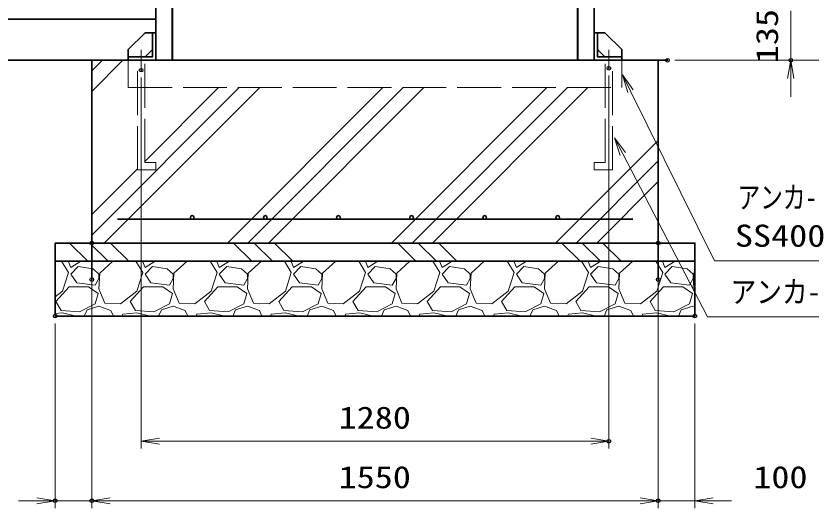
# Model space of a CAD drawing. Units: millimetres at full size, sheet at 1:20. Extents: x -5940 to 5940, y -4200 to 4200.
# Drawn here: x 1668 to 3843, y -2329 to -983 of the extents above; entities that cross this region are included whole.
import ezdxf
from ezdxf.enums import TextEntityAlignment as Align

# ---------------------------------------------------------------- set-up
doc = ezdxf.new("R2010")
doc.units = ezdxf.units.MM
doc.header["$LTSCALE"] = 20
doc.header["$PDMODE"] = 32
doc.header["$PDSIZE"] = 10
doc.linetypes.add('DASHED', pattern=[7.5, 6, -1.5])
doc.linetypes.add('USER1', pattern=[18, 12, -1.5, 3, -1.5])
for name, color, linetype, lineweight in [('0-1_軸線', 200, 'USER1', 15), ('0-2_寸法線', 4, 'Continuous', 18), ('0-3_0', 7, 'Continuous', 18), ('0-5_外形線', 7, 'Continuous', 35), ('0-6_隠れ線', 140, 'DASHED', 18), ('0-7_細線', 2, 'Continuous', 35), ('0-C_ハッチング', 253, 'Continuous', 13)]:
    doc.layers.add(name, color=color, linetype=linetype, lineweight=lineweight)
doc.layers.add('0-4_Defpoints', color=7, linetype='Continuous')
doc.styles.add('ＭＳ ゴシック', font='')
doc.styles.get('ＭＳ ゴシック').set_extended_font_data('MS Gothic')

# ---------------------------------------------------------------- blocks, each defined once
blk = doc.blocks.new('_Open')
at = {"layer": '0-3_0'}
blk.add_line((-20, 3.333), (0, 0), dxfattribs=at)
blk.add_lwpolyline([(-20, -3.333), (0, 0), (-20, 0)], dxfattribs=at)
blk = doc.blocks.new('S15')
at = {"layer": '0-2_寸法線'}
for points in [[(8969667.3, 2414884.8), (8959028.1, 2414884.8), (8954434.8, 2424158.3), (8953991, 2425054.4)], [(8954584.2, 2424232.3), (8953991, 2425054.4), (8954285.5, 2424084.4)]]:
    blk.add_lwpolyline(points, dxfattribs=at)
at = {"layer": '0-2_寸法線', "color": 254, "style": 'ＭＳ ゴシック'}
for s, width, p in [('アンカ-フレ－ム', 0.75, (8960288.1, 2417381.6)), ('SS400', 1.2, (8960144.1, 2415281.6))]:
    blk.add_text(s, height=1212, dxfattribs=dict(at, width=width)).set_placement(p, align=Align.BOTTOM_LEFT)
blk = doc.blocks.new('S16')
at = {"layer": '0-2_寸法線'}
for points in [[(8971559.5, 2411815.2), (8958645.1, 2411815.2), (8954011.1, 2420725.3), (8953549.7, 2421612.5)], [(8954158.9, 2420802.2), (8953549.7, 2421612.5), (8953863.2, 2420648.4)]]:
    blk.add_lwpolyline(points, dxfattribs=at)
at = {"layer": '0-2_寸法線', "color": 254, "style": 'ＭＳ ゴシック', "width": 0.85}
blk.add_text('アンカ-ボルト M16', height=1212, dxfattribs=at).set_placement((8959905.1, 2412212), align=Align.BOTTOM_LEFT)

msp = doc.modelspace()

# ---------------------------------------------------------------- linework, layer by layer
at = {"layer": '0-1_軸線'}
for p, q in [((2010.25, -1076.31), (2010.25, -1131.48)), ((3290.25, -1076.13), (3290.25, -1126.04))]:
    msp.add_line(p, q, dxfattribs=at)
at = {"layer": '0-2_寸法線'}
for p, q in [((3787.54, -969.3), (3787.54, -1104.3)), ((3470.25, -1104.3), (3972.65, -1104.3)), ((3470.25, -1104.3), (3807.54, -1104.3)), ((3470.25, -1104.3), (4153.8, -1104.3)), ((2010.25, -1151.48), (2010.25, -2166.56)), ((3290.25, -1146.04), (3290.25, -2166.56)), ((3787.54, -1154.3), (3787.54, -1204.3)), ((1875.26, -1624.3), (1875.26, -2329.39)), ((3425.25, -1624.3), (3425.25, -2329.39)), ((1875.26, -1724.3), (1875.26, -2329.39)), ((3425.25, -1724.3), (3425.25, -2329.39)), ((1775.26, -1824.3), (1775.26, -2329.39)), ((3525.25, -1824.3), (3525.25, -2329.39)), ((2010.25, -2146.56), (3290.25, -2146.56)), ((1725.26, -2309.39), (1675.26, -2309.39)), ((1875.26, -2309.39), (1775.26, -2309.39)), ((3425.25, -2309.39), (1875.26, -2309.39)), ((1925.26, -2309.39), (1975.26, -2309.39)), ((3375.25, -2309.39), (3325.25, -2309.39)), ((3525.25, -2309.39), (3425.25, -2309.39)), ((3575.25, -2309.39), (3625.25, -2309.39))]:
    msp.add_line(p, q, dxfattribs=at)
at = {"layer": '0-4_Defpoints'}
for p in [(3450.25, -1104.3), (3787.54, -1104.3), (2010.25, -1131.48), (3290.25, -1126.04), (1875.26, -1604.3), (3425.25, -1604.3), (1875.26, -1704.3), (3425.25, -1704.3), (1775.26, -1804.3), (3525.25, -1804.3), (3290.25, -2146.56), (1775.26, -2309.39), (1875.26, -2309.39), (3425.25, -2309.39)]:
    msp.add_point(p, dxfattribs=at)
at = {"layer": '0-5_外形線'}
for p, q in [((2050.25, 615.7), (2050.25, -1104.3)), ((2095.25, 615.7), (2095.25, -1104.3)), ((2096.25, 615.7), (2096.25, -1104.3)), ((3204.25, 615.7), (3204.25, -1104.3)), ((3205.25, 615.7), (3205.25, -1104.3)), ((3250.25, 615.7), (3250.25, -1104.3)), ((-3849.75, -991.8), (2050.25, -991.8)), ((2041.26, -1075.3), (2021.26, -1095.3)), ((3279.25, -1095.3), (3259.25, -1075.3)), ((-4358.17, -1104.3), (3450.25, -1104.3))]:
    msp.add_line(p, q, dxfattribs=at)
for points in [[(2050.25, -1029.3), (2021.26, -1029.3), (1975.26, -1075.3), (1975.26, -1104.3)], [(1975.26, -1095.3), (2041.26, -1095.3), (2041.26, -1029.3)], [(3250.25, -1029.3), (3279.25, -1029.3), (3325.25, -1075.3), (3325.25, -1104.3)], [(3325.25, -1095.3), (3259.25, -1095.3), (3259.25, -1029.3)]]:
    msp.add_lwpolyline(points, dxfattribs=at)
at = {"layer": '0-6_隠れ線'}
for p, q in [((1975.26, -1104.3), (1975.26, -1179.3)), ((2000.26, -1404.3), (2000.26, -1104.3)), ((2020.26, -1384.3), (2020.26, -1104.3)), ((3280.25, -1384.3), (3280.25, -1104.3)), ((3300.25, -1404.3), (3300.25, -1104.3)), ((3325.25, -1179.3), (3325.25, -1104.3)), ((1975.26, -1179.3), (3325.25, -1179.3)), ((2020.26, -1384.3), (2050.25, -1384.3)), ((2050.25, -1384.3), (2050.25, -1404.3)), ((2050.25, -1404.3), (2000.26, -1404.3))]:
    msp.add_line(p, q, dxfattribs=at)
at = {"layer": '0-6_隠れ線', "linetype": 'Continuous'}
for p, q in [((3250.25, -1384.3), (3250.25, -1404.3)), ((3250.25, -1384.3), (3280.25, -1384.3)), ((3250.25, -1404.3), (3300.25, -1404.3))]:
    msp.add_line(p, q, dxfattribs=at)
at = {"layer": '0-7_細線'}
for p, q in [((1875.26, -1104.3), (1875.26, -1704.3)), ((3425.25, -1104.3), (3425.25, -1704.3)), ((3355.25, -1539.3), (1945.26, -1539.3)), ((1945.26, -1539.3), (3355.25, -1539.3)), ((2438.54, -1539.3), (2430.77, -1539.3))]:
    msp.add_line(p, q, dxfattribs=at)
for points in [[(1775.26, -1654.3), (3525.25, -1654.3), (3525.25, -1604.3), (1775.26, -1604.3)], [(1775.26, -1804.3), (3525.25, -1804.3), (3525.25, -1654.3), (1775.26, -1654.3)]]:
    msp.add_lwpolyline(points, close=True, dxfattribs=at)
for centre in [(2150.26, -1534.3), (2350.26, -1534.3), (2550.26, -1534.3), (2750.26, -1534.3), (2950.26, -1534.3), (3150.26, -1534.3)]:
    msp.add_circle(centre, 5, dxfattribs=at)
msp.add_arc((3350.26, -1534.3), 5, 358.85407, 1.14593, dxfattribs=at)
at = {"layer": '0-C_ハッチング'}
for p, q in [((1875.26, -1189.7), (1960.65, -1104.3)), ((1875.26, -1133.57), (1904.53, -1104.3)), ((1875.26, -1582.59), (2278.54, -1179.3)), ((1909.67, -1604.3), (2334.67, -1179.3)), ((2020.26, -1381.46), (2222.41, -1179.3)), ((2246.43, -1604.3), (2671.43, -1179.3)), ((2302.55, -1604.3), (2727.55, -1179.3)), ((2358.68, -1604.3), (2783.68, -1179.3)), ((2695.44, -1604.3), (3120.44, -1179.3)), ((2751.57, -1604.3), (3176.57, -1179.3)), ((2807.69, -1604.3), (3232.69, -1179.3)), ((3144.45, -1604.3), (3425.25, -1323.5)), ((3200.58, -1604.3), (3425.25, -1379.63)), ((1875.26, -1526.46), (2000.26, -1401.46)), ((3256.71, -1604.3), (3425.25, -1435.75)), ((1814.19, -1604.3), (1864.19, -1654.3)), ((1870.32, -1604.3), (1920.32, -1654.3)), ((1926.45, -1604.3), (1976.45, -1654.3)), ((2263.21, -1604.3), (2313.21, -1654.3)), ((2319.33, -1604.3), (2369.33, -1654.3)), ((2375.46, -1604.3), (2425.46, -1654.3)), ((2712.22, -1604.3), (2762.22, -1654.3)), ((2768.35, -1604.3), (2818.35, -1654.3)), ((2824.47, -1604.3), (2874.47, -1654.3)), ((3161.23, -1604.3), (3211.23, -1654.3)), ((3217.36, -1604.3), (3267.36, -1654.3)), ((3273.49, -1604.3), (3323.49, -1654.3)), ((1811.66, -1685.16), (1792.8, -1654.3)), ((1811.1, -1654.3), (1817.75, -1670.93)), ((1817.75, -1670.93), (1845.47, -1654.3)), ((1838.07, -1668.9), (1817.75, -1689.22)), ((1878.71, -1675), (1838.07, -1668.9)), ((1894.97, -1689.22), (1878.71, -1675)), ((1933.02, -1654.3), (1897, -1687.19)), ((2014.86, -1685.16), (1996, -1654.3)), ((2014.3, -1654.3), (2020.95, -1670.93)), ((2020.95, -1670.93), (2048.67, -1654.3)), ((2041.27, -1668.9), (2020.95, -1689.22)), ((2081.91, -1675), (2041.27, -1668.9)), ((2098.17, -1689.22), (2081.91, -1675)), ((2136.22, -1654.3), (2100.2, -1687.19)), ((2218.06, -1685.16), (2199.2, -1654.3)), ((2217.5, -1654.3), (2224.15, -1670.93)), ((2224.15, -1670.93), (2251.87, -1654.3)), ((2244.47, -1668.9), (2224.15, -1689.22)), ((2285.11, -1675), (2244.47, -1668.9)), ((2301.37, -1689.22), (2285.11, -1675)), ((2339.42, -1654.3), (2303.4, -1687.19)), ((2421.26, -1685.16), (2402.4, -1654.3)), ((2420.7, -1654.3), (2427.35, -1670.93)), ((2427.35, -1670.93), (2455.07, -1654.3)), ((2447.67, -1668.9), (2427.35, -1689.22)), ((2488.31, -1675), (2447.67, -1668.9)), ((2504.57, -1689.22), (2488.31, -1675)), ((2542.62, -1654.3), (2506.6, -1687.19)), ((2624.46, -1685.16), (2605.6, -1654.3)), ((2623.9, -1654.3), (2630.55, -1670.93)), ((2630.55, -1670.93), (2658.27, -1654.3)), ((2650.87, -1668.9), (2630.55, -1689.22)), ((2691.51, -1675), (2650.87, -1668.9)), ((2707.77, -1689.22), (2691.51, -1675)), ((2745.82, -1654.3), (2709.8, -1687.19)), ((2827.66, -1685.16), (2808.8, -1654.3)), ((2827.1, -1654.3), (2833.75, -1670.93)), ((2833.75, -1670.93), (2861.47, -1654.3)), ((2854.07, -1668.9), (2833.75, -1689.22)), ((2894.71, -1675), (2854.07, -1668.9)), ((2910.97, -1689.22), (2894.71, -1675)), ((2949.02, -1654.3), (2913, -1687.19)), ((3030.86, -1685.16), (3012, -1654.3)), ((3030.3, -1654.3), (3036.95, -1670.93)), ((3036.95, -1670.93), (3064.67, -1654.3)), ((3057.27, -1668.9), (3036.95, -1689.22)), ((3097.91, -1675), (3057.27, -1668.9)), ((3114.17, -1689.22), (3097.91, -1675)), ((3152.22, -1654.3), (3116.2, -1687.19)), ((3234.06, -1685.16), (3215.2, -1654.3)), ((3233.5, -1654.3), (3240.15, -1670.93)), ((3240.15, -1670.93), (3267.87, -1654.3)), ((3260.47, -1668.9), (3240.15, -1689.22)), ((3301.11, -1675), (3260.47, -1668.9)), ((3317.37, -1689.22), (3301.11, -1675)), ((3355.42, -1654.3), (3319.4, -1687.19)), ((3437.26, -1685.16), (3418.4, -1654.3)), ((3436.7, -1654.3), (3443.35, -1670.93)), ((3443.35, -1670.93), (3471.07, -1654.3)), ((3463.67, -1668.9), (3443.35, -1689.22)), ((3504.31, -1675), (3463.67, -1668.9)), ((3520.57, -1689.22), (3504.31, -1675)), ((1795.4, -1735.96), (1811.66, -1685.16)), ((1817.75, -1689.22), (1834.01, -1713.61)), ((1897, -1687.19), (1894.97, -1729.86)), ((1894.97, -1701.41), (1894.97, -1689.22)), ((1998.6, -1735.96), (2014.86, -1685.16)), ((2020.95, -1689.22), (2037.21, -1713.61)), ((2100.2, -1687.19), (2098.17, -1729.86)), ((2098.17, -1701.41), (2098.17, -1689.22)), ((2201.8, -1735.96), (2218.06, -1685.16)), ((2224.15, -1689.22), (2240.41, -1713.61)), ((2303.4, -1687.19), (2301.37, -1729.86)), ((2301.37, -1701.41), (2301.37, -1689.22)), ((2405, -1735.96), (2421.26, -1685.16)), ((2427.35, -1689.22), (2443.61, -1713.61)), ((2506.6, -1687.19), (2504.57, -1729.86)), ((2504.57, -1701.41), (2504.57, -1689.22)), ((2608.2, -1735.96), (2624.46, -1685.16)), ((2630.55, -1689.22), (2646.81, -1713.61)), ((2709.8, -1687.19), (2707.77, -1729.86)), ((2707.77, -1701.41), (2707.77, -1689.22)), ((2811.4, -1735.96), (2827.66, -1685.16)), ((2833.75, -1689.22), (2850.01, -1713.61)), ((2913, -1687.19), (2910.97, -1729.86)), ((2910.97, -1701.41), (2910.97, -1689.22)), ((3014.6, -1735.96), (3030.86, -1685.16)), ((3036.95, -1689.22), (3053.21, -1713.61)), ((3116.2, -1687.19), (3114.17, -1729.86)), ((3114.17, -1701.41), (3114.17, -1689.22)), ((3217.8, -1735.96), (3234.06, -1685.16)), ((3240.15, -1689.22), (3256.41, -1713.61)), ((3319.4, -1687.19), (3317.37, -1729.86)), ((3317.37, -1701.41), (3317.37, -1689.22)), ((3421, -1735.96), (3437.26, -1685.16)), ((3443.35, -1689.22), (3459.61, -1713.61)), ((3522.6, -1687.19), (3520.57, -1729.86)), ((3520.57, -1701.41), (3520.57, -1689.22)), ((3525.25, -1684.77), (3522.6, -1687.19)), ((1834.01, -1713.61), (1884.81, -1719.7)), ((1884.81, -1719.7), (1894.97, -1701.41)), ((2037.21, -1713.61), (2088.01, -1719.7)), ((2088.01, -1719.7), (2098.17, -1701.41)), ((2240.41, -1713.61), (2291.21, -1719.7)), ((2291.21, -1719.7), (2301.37, -1701.41)), ((2443.61, -1713.61), (2494.41, -1719.7)), ((2494.41, -1719.7), (2504.57, -1701.41)), ((2646.81, -1713.61), (2697.61, -1719.7)), ((2697.61, -1719.7), (2707.77, -1701.41)), ((2850.01, -1713.61), (2900.81, -1719.7)), ((2900.81, -1719.7), (2910.97, -1701.41)), ((3053.21, -1713.61), (3104.01, -1719.7)), ((3104.01, -1719.7), (3114.17, -1701.41)), ((3256.41, -1713.61), (3307.21, -1719.7)), ((3307.21, -1719.7), (3317.37, -1701.41)), ((3459.61, -1713.61), (3510.41, -1719.7)), ((3510.41, -1719.7), (3520.57, -1701.41)), ((1775.26, -1751.52), (1795.4, -1735.96)), ((1777.11, -1764.41), (1813.69, -1723.77)), ((1813.69, -1723.77), (1866.52, -1723.77)), ((1866.52, -1723.77), (1892.94, -1742.05)), ((1894.97, -1729.86), (1911.22, -1768.47)), ((1953.9, -1770.5), (1998.6, -1735.96)), ((1980.31, -1764.41), (2016.89, -1723.77)), ((2016.89, -1723.77), (2069.72, -1723.77)), ((2069.72, -1723.77), (2096.14, -1742.05)), ((2098.17, -1729.86), (2114.42, -1768.47)), ((2157.1, -1770.5), (2201.8, -1735.96)), ((2183.51, -1764.41), (2220.09, -1723.77)), ((2220.09, -1723.77), (2272.92, -1723.77)), ((2272.92, -1723.77), (2299.34, -1742.05)), ((2301.37, -1729.86), (2317.62, -1768.47)), ((2360.3, -1770.5), (2405, -1735.96)), ((2386.71, -1764.41), (2423.29, -1723.77)), ((2423.29, -1723.77), (2476.12, -1723.77)), ((2476.12, -1723.77), (2502.54, -1742.05)), ((2504.57, -1729.86), (2520.82, -1768.47)), ((2563.5, -1770.5), (2608.2, -1735.96)), ((2589.91, -1764.41), (2626.49, -1723.77)), ((2626.49, -1723.77), (2679.32, -1723.77)), ((2679.32, -1723.77), (2705.74, -1742.05)), ((2707.77, -1729.86), (2724.02, -1768.47)), ((2766.7, -1770.5), (2811.4, -1735.96)), ((2793.11, -1764.41), (2829.69, -1723.77)), ((2829.69, -1723.77), (2882.52, -1723.77)), ((2882.52, -1723.77), (2908.94, -1742.05)), ((2910.97, -1729.86), (2927.22, -1768.47)), ((2969.9, -1770.5), (3014.6, -1735.96)), ((2996.31, -1764.41), (3032.89, -1723.77)), ((3032.89, -1723.77), (3085.72, -1723.77)), ((3085.72, -1723.77), (3112.14, -1742.05)), ((3114.17, -1729.86), (3130.42, -1768.47)), ((3173.1, -1770.5), (3217.8, -1735.96)), ((3199.51, -1764.41), (3236.09, -1723.77)), ((3236.09, -1723.77), (3288.92, -1723.77)), ((3288.92, -1723.77), (3315.34, -1742.05)), ((3317.37, -1729.86), (3333.62, -1768.47)), ((3376.3, -1770.5), (3421, -1735.96)), ((3402.71, -1764.41), (3439.29, -1723.77)), ((3439.29, -1723.77), (3492.12, -1723.77)), ((3492.12, -1723.77), (3518.54, -1742.05)), ((3520.57, -1729.86), (3525.25, -1740.99)), ((1892.94, -1742.05), (1884.81, -1770.5)), ((2096.14, -1742.05), (2088.01, -1770.5)), ((2299.34, -1742.05), (2291.21, -1770.5)), ((2502.54, -1742.05), (2494.41, -1770.5)), ((2705.74, -1742.05), (2697.61, -1770.5)), ((2908.94, -1742.05), (2900.81, -1770.5)), ((3112.14, -1742.05), (3104.01, -1770.5)), ((3315.34, -1742.05), (3307.21, -1770.5)), ((3518.54, -1742.05), (3510.41, -1770.5)), ((1791.34, -1788.79), (1777.11, -1764.41)), ((1884.81, -1770.5), (1842.14, -1792.85)), ((1862.46, -1786.76), (1894.97, -1776.6)), ((1894.97, -1776.6), (1927.48, -1788.79)), ((1911.22, -1768.47), (1953.9, -1770.5)), ((1994.54, -1788.79), (1980.31, -1764.41)), ((2088.01, -1770.5), (2045.34, -1792.85)), ((2065.66, -1786.76), (2098.17, -1776.6)), ((2098.17, -1776.6), (2130.68, -1788.79)), ((2114.42, -1768.47), (2157.1, -1770.5)), ((2197.74, -1788.79), (2183.51, -1764.41)), ((2291.21, -1770.5), (2248.54, -1792.85)), ((2268.86, -1786.76), (2301.37, -1776.6)), ((2301.37, -1776.6), (2333.88, -1788.79)), ((2317.62, -1768.47), (2360.3, -1770.5)), ((2400.94, -1788.79), (2386.71, -1764.41)), ((2494.41, -1770.5), (2451.74, -1792.85)), ((2472.06, -1786.76), (2504.57, -1776.6)), ((2504.57, -1776.6), (2537.08, -1788.79)), ((2520.82, -1768.47), (2563.5, -1770.5)), ((2604.14, -1788.79), (2589.91, -1764.41)), ((2697.61, -1770.5), (2654.94, -1792.85)), ((2675.26, -1786.76), (2707.77, -1776.6)), ((2707.77, -1776.6), (2740.28, -1788.79)), ((2724.02, -1768.47), (2766.7, -1770.5)), ((2807.34, -1788.79), (2793.11, -1764.41)), ((2900.81, -1770.5), (2858.14, -1792.85)), ((2878.46, -1786.76), (2910.97, -1776.6)), ((2910.97, -1776.6), (2943.48, -1788.79)), ((2927.22, -1768.47), (2969.9, -1770.5)), ((3010.54, -1788.79), (2996.31, -1764.41)), ((3104.01, -1770.5), (3061.34, -1792.85)), ((3081.66, -1786.76), (3114.17, -1776.6)), ((3114.17, -1776.6), (3146.68, -1788.79)), ((3130.42, -1768.47), (3173.1, -1770.5)), ((3213.74, -1788.79), (3199.51, -1764.41)), ((3307.21, -1770.5), (3264.54, -1792.85)), ((3284.86, -1786.76), (3317.37, -1776.6)), ((3317.37, -1776.6), (3349.88, -1788.79)), ((3333.62, -1768.47), (3376.3, -1770.5)), ((3416.94, -1788.79), (3402.71, -1764.41)), ((3510.41, -1770.5), (3467.74, -1792.85)), ((3488.06, -1786.76), (3520.57, -1776.6)), ((3520.57, -1776.6), (3525.25, -1778.36)), ((1795.4, -1794.89), (1775.26, -1797.01)), ((1842.14, -1792.85), (1791.34, -1788.79)), ((1833.06, -1804.3), (1795.4, -1794.89)), ((1854.94, -1804.3), (1862.46, -1786.76)), ((1927.48, -1788.79), (1934.64, -1804.3)), ((1957.99, -1804.3), (1959.99, -1798.95)), ((1998.6, -1794.89), (1959.99, -1798.95)), ((2045.34, -1792.85), (1994.54, -1788.79)), ((2036.26, -1804.3), (1998.6, -1794.89)), ((2058.14, -1804.3), (2065.66, -1786.76)), ((2130.68, -1788.79), (2137.84, -1804.3)), ((2161.19, -1804.3), (2163.19, -1798.95)), ((2201.8, -1794.89), (2163.19, -1798.95)), ((2248.54, -1792.85), (2197.74, -1788.79)), ((2239.46, -1804.3), (2201.8, -1794.89)), ((2261.34, -1804.3), (2268.86, -1786.76)), ((2333.88, -1788.79), (2341.04, -1804.3)), ((2364.39, -1804.3), (2366.39, -1798.95)), ((2405, -1794.89), (2366.39, -1798.95)), ((2451.74, -1792.85), (2400.94, -1788.79)), ((2442.66, -1804.3), (2405, -1794.89)), ((2464.54, -1804.3), (2472.06, -1786.76)), ((2537.08, -1788.79), (2544.24, -1804.3)), ((2567.59, -1804.3), (2569.59, -1798.95)), ((2608.2, -1794.89), (2569.59, -1798.95)), ((2654.94, -1792.85), (2604.14, -1788.79)), ((2645.86, -1804.3), (2608.2, -1794.89)), ((2667.74, -1804.3), (2675.26, -1786.76)), ((2740.28, -1788.79), (2747.44, -1804.3)), ((2770.79, -1804.3), (2772.79, -1798.95)), ((2811.4, -1794.89), (2772.79, -1798.95)), ((2858.14, -1792.85), (2807.34, -1788.79)), ((2849.06, -1804.3), (2811.4, -1794.89)), ((2870.94, -1804.3), (2878.46, -1786.76)), ((2943.48, -1788.79), (2950.64, -1804.3)), ((2973.99, -1804.3), (2975.99, -1798.95)), ((3014.6, -1794.89), (2975.99, -1798.95)), ((3061.34, -1792.85), (3010.54, -1788.79)), ((3052.26, -1804.3), (3014.6, -1794.89)), ((3074.14, -1804.3), (3081.66, -1786.76)), ((3146.68, -1788.79), (3153.84, -1804.3)), ((3177.19, -1804.3), (3179.19, -1798.95)), ((3217.8, -1794.89), (3179.19, -1798.95)), ((3264.54, -1792.85), (3213.74, -1788.79)), ((3255.46, -1804.3), (3217.8, -1794.89)), ((3277.34, -1804.3), (3284.86, -1786.76)), ((3349.88, -1788.79), (3357.04, -1804.3)), ((3380.39, -1804.3), (3382.39, -1798.95)), ((3421, -1794.89), (3382.39, -1798.95)), ((3467.74, -1792.85), (3416.94, -1788.79)), ((3458.66, -1804.3), (3421, -1794.89)), ((3480.54, -1804.3), (3488.06, -1786.76))]:
    msp.add_line(p, q, dxfattribs=at)

# ---------------------------------------------------------------- block references
at = {"layer": '0-2_寸法線', "xscale": 2.5, "yscale": 2.5}
for p, rotation in [((3787.54, -1104.3), 90), ((2010.25, -2146.56), 180), ((1875.26, -2309.39), 180), ((1875.26, -2309.39), 180), ((3525.25, -2309.39), 180)]:
    msp.add_blockref('_Open', p, dxfattribs=dict(at, rotation=rotation))
at = {"layer": '0-2_寸法線'}
for name, p, xscale, yscale in [('S15', (-444372.3, -122396.89), 0.05, 0.05), ('S16', (-444372.3, -122396.89), 0.05, 0.05), ('_Open', (3290.25, -2146.56), 2.5, 2.5), ('_Open', (1775.26, -2309.39), 2.5, 2.5), ('_Open', (3425.25, -2309.39), 2.5, 2.5), ('_Open', (3425.25, -2309.39), 2.5, 2.5)]:
    msp.add_blockref(name, p, dxfattribs=dict(at, xscale=xscale, yscale=yscale))

# ---------------------------------------------------------------- texts
at = {"layer": '0-2_寸法線', "color": 254, "style": 'ＭＳ ゴシック', "width": 1.2}
msp.add_text('135', height=60.56, rotation=90, dxfattribs=at).set_placement((3771.19, -1112.4), align=Align.BOTTOM_LEFT)
for s, p in [('1280', (2550.65, -2130.22)), ('1550', (2550.65, -2293.05)), ('100', (3685.24, -2293.05))]:
    msp.add_text(s, height=60.56, dxfattribs=at).set_placement(p, align=Align.BOTTOM_LEFT)

doc.saveas('drawing.dxf')
